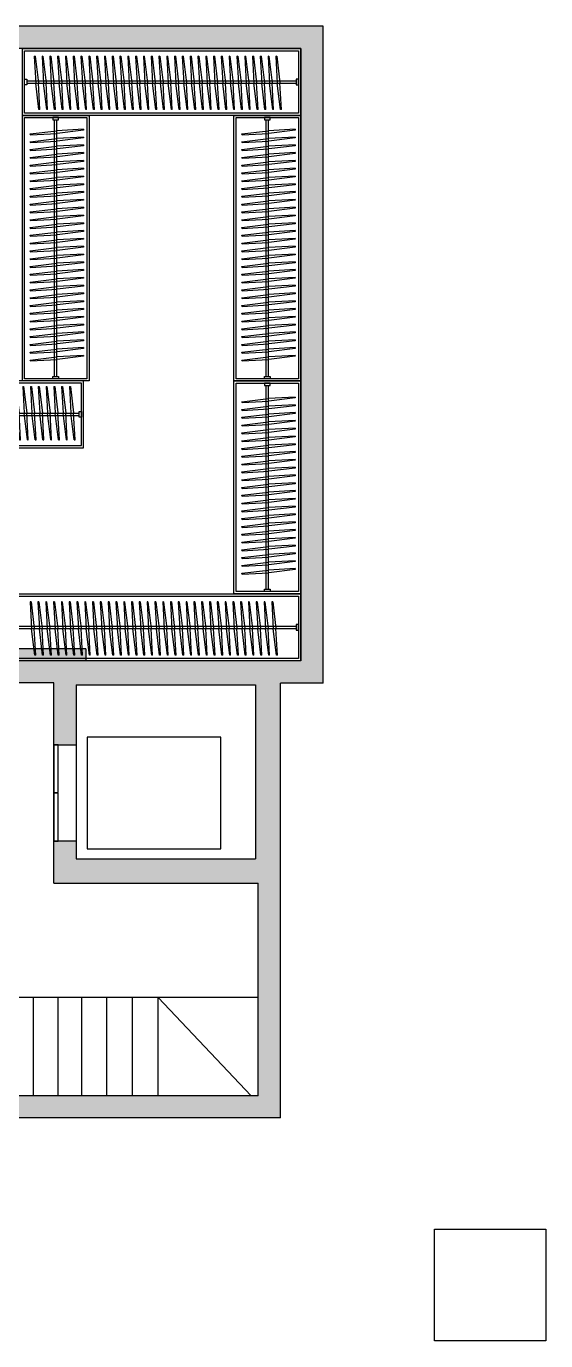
# Model space of a CAD drawing. Header units: millimetres. Extents: x -108767 to 78913, y -380878 to 1470.
# Drawn here: x 19974 to 24639, y -177817 to -166016 of the extents above; entities that cross this region are included whole.
import ezdxf

# ---------------------------------------------------------------- set-up
doc = ezdxf.new("R2010")
doc.units = ezdxf.units.MM
doc.header["$LTSCALE"] = 10
for name, color, linetype in [('012到顶家具', 55, 'Continuous'), ('2-Tank High', 70, 'Continuous'), ('3-New Window', 4, 'Continuous'), ('DOOR', 60, 'Continuous'), ('NW-01-wall(原有墙体)', 255, 'Continuous')]:
    doc.layers.add(name, color=color, linetype=linetype)

# ---------------------------------------------------------------- blocks, each defined once
blk = doc.blocks.new('*U227')
at = {"layer": '2-Tank High', "color": 250}
for p, q in [((-45, 0), (-47.9, 23.8)), ((-44.2, 0.1), (-45.5, 24)), ((-38, 0), (-40.9, 23.8)), ((-37.2, 0.1), (-38.5, 24)), ((-31, 0), (-33.9, 23.8)), ((-30.2, 0.1), (-31.5, 24)), ((-24, 0), (-26.9, 23.8)), ((-23.2, 0.1), (-24.5, 24)), ((-17, 0), (-19.9, 23.8)), ((-16.2, 0.1), (-17.5, 24)), ((-10, 0), (-12.9, 23.8)), ((-9.2, 0.1), (-10.5, 24)), ((-3, 0), (-5.9, 23.8)), ((-2.2, 0.1), (-3.5, 24)), ((4, 0), (1.1, 23.8)), ((4.8, 0.1), (3.5, 24)), ((11, 0), (8.1, 23.8)), ((11.8, 0.1), (10.5, 24)), ((18, 0), (15.1, 23.8)), ((18.8, 0.1), (17.5, 24)), ((25, 0), (22.1, 23.8)), ((25.8, 0.1), (24.5, 24)), ((32, 0), (29.1, 23.8)), ((32.8, 0.1), (31.5, 24)), ((39, 0), (36.1, 23.8)), ((39.8, 0.1), (38.5, 24)), ((46, 0), (43.1, 23.8)), ((46.8, 0.1), (45.5, 24)), ((53, 0), (50.1, 23.8)), ((53.8, 0.1), (52.5, 24)), ((60, 0), (57.1, 23.8)), ((60.8, 0.1), (59.5, 24)), ((67, 0), (64.1, 23.8)), ((67.8, 0.1), (66.5, 24)), ((74, 0), (71.1, 23.8)), ((74.8, 0.1), (73.5, 24)), ((81, 0), (78.1, 23.8)), ((81.8, 0.1), (80.5, 24)), ((88, 0), (85.1, 23.8)), ((88.8, 0.1), (87.5, 24)), ((95, 0), (92.1, 23.8)), ((95.8, 0.1), (94.5, 24)), ((102, 0), (99.1, 23.8)), ((102.8, 0.1), (101.5, 24)), ((109, 0), (106.1, 23.8)), ((109.8, 0.1), (108.5, 24)), ((116, 0), (113.1, 23.8)), ((116.8, 0.1), (115.5, 24)), ((123, 0), (120.1, 23.8)), ((123.8, 0.1), (122.5, 24)), ((130, 0), (127.1, 23.8)), ((130.8, 0.1), (129.5, 24)), ((137, 0), (134.1, 23.8)), ((137.8, 0.1), (136.5, 24)), ((144, 0), (141.1, 23.8)), ((144.8, 0.1), (143.5, 24)), ((151, 0), (148.1, 23.8)), ((151.8, 0.1), (150.5, 24)), ((158, 0), (155.1, 23.8)), ((158.8, 0.1), (157.5, 24)), ((165, 0), (162.1, 23.8)), ((165.8, 0.1), (164.5, 24)), ((172, 0), (169.1, 23.8)), ((172.8, 0.1), (171.5, 24)), ((179, 0), (176.1, 23.8)), ((179.8, 0.1), (178.5, 24)), ((186, 0), (183.1, 23.8)), ((186.8, 0.1), (185.5, 24)), ((193, 0), (190.1, 23.8)), ((193.8, 0.1), (192.5, 24)), ((200, 0), (197.1, 23.8)), ((200.8, 0.1), (199.5, 24)), ((207, 0), (204.1, 23.8)), ((207.8, 0.1), (206.5, 24)), ((214, 0), (211.1, 23.8)), ((214.8, 0.1), (213.5, 24)), ((221, 0), (218.1, 23.8)), ((221.8, 0.1), (220.5, 24)), ((228, 0), (225.1, 23.8)), ((228.8, 0.1), (227.5, 24)), ((235, 0), (232.1, 23.8)), ((235.8, 0.1), (234.5, 24)), ((242, 0), (239.1, 23.8)), ((242.8, 0.1), (241.5, 24)), ((249, 0), (246.1, 23.8)), ((249.8, 0.1), (248.5, 24)), ((256, 0), (253.1, 23.8)), ((256.8, 0.1), (255.5, 24)), ((263, 0), (260.1, 23.8)), ((263.8, 0.1), (262.5, 24)), ((270, 0), (267.1, 23.8)), ((270.8, 0.1), (269.5, 24)), ((277, 0), (274.1, 23.8)), ((277.8, 0.1), (276.5, 24)), ((284, 0), (281.1, 23.8)), ((284.8, 0.1), (283.5, 24)), ((291, 0), (288.1, 23.8)), ((291.8, 0.1), (290.5, 24)), ((298, 0), (295.1, 23.8)), ((298.8, 0.1), (297.5, 24)), ((305, 0), (302.1, 23.8)), ((305.8, 0.1), (304.5, 24)), ((312, 0), (309.1, 23.8)), ((312.8, 0.1), (311.5, 24)), ((319, 0), (316.1, 23.8)), ((319.8, 0.1), (318.5, 24)), ((326, 0), (323.1, 23.8)), ((326.8, 0.1), (325.5, 24)), ((333, 0), (330.1, 23.8)), ((333.8, 0.1), (332.5, 24)), ((340, 0), (337.1, 23.8)), ((340.8, 0.1), (339.5, 24)), ((347, 0), (344.1, 23.8)), ((347.8, 0.1), (346.5, 24)), ((354, 0), (351.1, 23.8)), ((354.8, 0.1), (353.5, 24)), ((361, 0), (358.1, 23.8)), ((361.8, 0.1), (360.5, 24)), ((368, 0), (365.1, 23.8)), ((368.8, 0.1), (367.5, 24)), ((375, 0), (372.1, 23.8)), ((375.8, 0.1), (374.5, 24)), ((382, 0), (379.1, 23.8)), ((382.8, 0.1), (381.5, 24)), ((389, 0), (386.1, 23.8)), ((389.8, 0.1), (388.5, 24)), ((396, 0), (393.1, 23.8)), ((396.8, 0.1), (395.5, 24)), ((-44.2, 0.1), (-45, 0)), ((-37.2, 0.1), (-38, 0)), ((-30.2, 0.1), (-31, 0)), ((-23.2, 0.1), (-24, 0)), ((-16.2, 0.1), (-17, 0)), ((-9.2, 0.1), (-10, 0)), ((-2.2, 0.1), (-3, 0)), ((4.8, 0.1), (4, 0)), ((11.8, 0.1), (11, 0)), ((18.8, 0.1), (18, 0)), ((25.8, 0.1), (25, 0)), ((32.8, 0.1), (32, 0)), ((39.8, 0.1), (39, 0)), ((46.8, 0.1), (46, 0)), ((53.8, 0.1), (53, 0)), ((60.8, 0.1), (60, 0)), ((67.8, 0.1), (67, 0)), ((74.8, 0.1), (74, 0)), ((81.8, 0.1), (81, 0)), ((88.8, 0.1), (88, 0)), ((95.8, 0.1), (95, 0)), ((102.8, 0.1), (102, 0)), ((109.8, 0.1), (109, 0)), ((116.8, 0.1), (116, 0)), ((123.8, 0.1), (123, 0)), ((130.8, 0.1), (130, 0)), ((137.8, 0.1), (137, 0)), ((144.8, 0.1), (144, 0)), ((151.8, 0.1), (151, 0)), ((158.8, 0.1), (158, 0)), ((165.8, 0.1), (165, 0)), ((172.8, 0.1), (172, 0)), ((179.8, 0.1), (179, 0)), ((186.8, 0.1), (186, 0)), ((193.8, 0.1), (193, 0)), ((200.8, 0.1), (200, 0)), ((207.8, 0.1), (207, 0)), ((214.8, 0.1), (214, 0)), ((221.8, 0.1), (221, 0)), ((228.8, 0.1), (228, 0)), ((235.8, 0.1), (235, 0)), ((242.8, 0.1), (242, 0)), ((249.8, 0.1), (249, 0)), ((256.8, 0.1), (256, 0)), ((263.8, 0.1), (263, 0)), ((270.8, 0.1), (270, 0)), ((277.8, 0.1), (277, 0)), ((284.8, 0.1), (284, 0)), ((291.8, 0.1), (291, 0)), ((298.8, 0.1), (298, 0)), ((305.8, 0.1), (305, 0)), ((312.8, 0.1), (312, 0)), ((319.8, 0.1), (319, 0)), ((326.8, 0.1), (326, 0)), ((333.8, 0.1), (333, 0)), ((340.8, 0.1), (340, 0)), ((347.8, 0.1), (347, 0)), ((354.8, 0.1), (354, 0)), ((361.8, 0.1), (361, 0)), ((368.8, 0.1), (368, 0)), ((375.8, 0.1), (375, 0)), ((382.8, 0.1), (382, 0)), ((389.8, 0.1), (389, 0)), ((396.8, 0.1), (396, 0))]:
    blk.add_line(p, q, dxfattribs=at)
for points in [[(-48.4, 47.9), (-49.2, 47.8), (-47.9, 23.8)], [(-49.2, 47.8), (-48.4, 47.9), (-45.5, 24)], [(-42.2, 47.8), (-41.4, 47.9), (-38.5, 24)], [(-41.4, 47.9), (-42.2, 47.8), (-40.9, 23.8)], [(-35.2, 47.8), (-34.4, 47.9), (-31.5, 24)], [(-34.4, 47.9), (-35.2, 47.8), (-33.9, 23.8)], [(-28.2, 47.8), (-27.4, 47.9), (-24.5, 24)], [(-27.4, 47.9), (-28.2, 47.8), (-26.9, 23.8)], [(-21.2, 47.8), (-20.4, 47.9), (-17.5, 24)], [(-20.4, 47.9), (-21.2, 47.8), (-19.9, 23.8)], [(-14.2, 47.8), (-13.4, 47.9), (-10.5, 24)], [(-13.4, 47.9), (-14.2, 47.8), (-12.9, 23.8)], [(-7.2, 47.8), (-6.4, 47.9), (-3.5, 24)], [(-6.4, 47.9), (-7.2, 47.8), (-5.9, 23.8)], [(-0.2, 47.8), (0.6, 47.9), (3.5, 24)], [(0.6, 47.9), (-0.2, 47.8), (1.1, 23.8)], [(6.8, 47.8), (7.6, 47.9), (10.5, 24)], [(7.6, 47.9), (6.8, 47.8), (8.1, 23.8)], [(13.8, 47.8), (14.6, 47.9), (17.5, 24)], [(14.6, 47.9), (13.8, 47.8), (15.1, 23.8)], [(20.8, 47.8), (21.6, 47.9), (24.5, 24)], [(21.6, 47.9), (20.8, 47.8), (22.1, 23.8)], [(27.8, 47.8), (28.6, 47.9), (31.5, 24)], [(28.6, 47.9), (27.8, 47.8), (29.1, 23.8)], [(34.8, 47.8), (35.6, 47.9), (38.5, 24)], [(35.6, 47.9), (34.8, 47.8), (36.1, 23.8)], [(41.8, 47.8), (42.6, 47.9), (45.5, 24)], [(42.6, 47.9), (41.8, 47.8), (43.1, 23.8)], [(48.8, 47.8), (49.6, 47.9), (52.5, 24)], [(49.6, 47.9), (48.8, 47.8), (50.1, 23.8)], [(55.8, 47.8), (56.6, 47.9), (59.5, 24)], [(56.6, 47.9), (55.8, 47.8), (57.1, 23.8)], [(62.8, 47.8), (63.6, 47.9), (66.5, 24)], [(63.6, 47.9), (62.8, 47.8), (64.1, 23.8)], [(69.8, 47.8), (70.6, 47.9), (73.5, 24)], [(70.6, 47.9), (69.8, 47.8), (71.1, 23.8)], [(76.8, 47.8), (77.6, 47.9), (80.5, 24)], [(77.6, 47.9), (76.8, 47.8), (78.1, 23.8)], [(83.8, 47.8), (84.6, 47.9), (87.5, 24)], [(84.6, 47.9), (83.8, 47.8), (85.1, 23.8)], [(90.8, 47.8), (91.6, 47.9), (94.5, 24)], [(91.6, 47.9), (90.8, 47.8), (92.1, 23.8)], [(97.8, 47.8), (98.6, 47.9), (101.5, 24)], [(98.6, 47.9), (97.8, 47.8), (99.1, 23.8)], [(104.8, 47.8), (105.6, 47.9), (108.5, 24)], [(105.6, 47.9), (104.8, 47.8), (106.1, 23.8)], [(111.8, 47.8), (112.6, 47.9), (115.5, 24)], [(112.6, 47.9), (111.8, 47.8), (113.1, 23.8)], [(118.8, 47.8), (119.6, 47.9), (122.5, 24)], [(119.6, 47.9), (118.8, 47.8), (120.1, 23.8)], [(125.8, 47.8), (126.6, 47.9), (129.5, 24)], [(126.6, 47.9), (125.8, 47.8), (127.1, 23.8)], [(132.8, 47.8), (133.6, 47.9), (136.5, 24)], [(133.6, 47.9), (132.8, 47.8), (134.1, 23.8)], [(139.8, 47.8), (140.6, 47.9), (143.5, 24)], [(140.6, 47.9), (139.8, 47.8), (141.1, 23.8)], [(146.8, 47.8), (147.6, 47.9), (150.5, 24)], [(147.6, 47.9), (146.8, 47.8), (148.1, 23.8)], [(153.8, 47.8), (154.6, 47.9), (157.5, 24)], [(154.6, 47.9), (153.8, 47.8), (155.1, 23.8)], [(160.8, 47.8), (161.6, 47.9), (164.5, 24)], [(161.6, 47.9), (160.8, 47.8), (162.1, 23.8)], [(167.8, 47.8), (168.6, 47.9), (171.5, 24)], [(168.6, 47.9), (167.8, 47.8), (169.1, 23.8)], [(174.8, 47.8), (175.6, 47.9), (178.5, 24)], [(175.6, 47.9), (174.8, 47.8), (176.1, 23.8)], [(181.8, 47.8), (182.6, 47.9), (185.5, 24)], [(182.6, 47.9), (181.8, 47.8), (183.1, 23.8)], [(188.8, 47.8), (189.6, 47.9), (192.5, 24)], [(189.6, 47.9), (188.8, 47.8), (190.1, 23.8)], [(195.8, 47.8), (196.6, 47.9), (199.5, 24)], [(196.6, 47.9), (195.8, 47.8), (197.1, 23.8)], [(202.8, 47.8), (203.6, 47.9), (206.5, 24)], [(203.6, 47.9), (202.8, 47.8), (204.1, 23.8)], [(209.8, 47.8), (210.6, 47.9), (213.5, 24)], [(210.6, 47.9), (209.8, 47.8), (211.1, 23.8)], [(216.8, 47.8), (217.6, 47.9), (220.5, 24)], [(217.6, 47.9), (216.8, 47.8), (218.1, 23.8)], [(223.8, 47.8), (224.6, 47.9), (227.5, 24)], [(224.6, 47.9), (223.8, 47.8), (225.1, 23.8)], [(230.8, 47.8), (231.6, 47.9), (234.5, 24)], [(231.6, 47.9), (230.8, 47.8), (232.1, 23.8)], [(237.8, 47.8), (238.6, 47.9), (241.5, 24)], [(238.6, 47.9), (237.8, 47.8), (239.1, 23.8)], [(244.8, 47.8), (245.6, 47.9), (248.5, 24)], [(245.6, 47.9), (244.8, 47.8), (246.1, 23.8)], [(251.8, 47.8), (252.6, 47.9), (255.5, 24)], [(252.6, 47.9), (251.8, 47.8), (253.1, 23.8)], [(258.8, 47.8), (259.6, 47.9), (262.5, 24)], [(259.6, 47.9), (258.8, 47.8), (260.1, 23.8)], [(265.8, 47.8), (266.6, 47.9), (269.5, 24)], [(266.6, 47.9), (265.8, 47.8), (267.1, 23.8)], [(272.8, 47.8), (273.6, 47.9), (276.5, 24)], [(273.6, 47.9), (272.8, 47.8), (274.1, 23.8)], [(279.8, 47.8), (280.6, 47.9), (283.5, 24)], [(280.6, 47.9), (279.8, 47.8), (281.1, 23.8)], [(286.8, 47.8), (287.6, 47.9), (290.5, 24)], [(287.6, 47.9), (286.8, 47.8), (288.1, 23.8)], [(293.8, 47.8), (294.6, 47.9), (297.5, 24)], [(294.6, 47.9), (293.8, 47.8), (295.1, 23.8)], [(300.8, 47.8), (301.6, 47.9), (304.5, 24)], [(301.6, 47.9), (300.8, 47.8), (302.1, 23.8)], [(307.8, 47.8), (308.6, 47.9), (311.5, 24)], [(308.6, 47.9), (307.8, 47.8), (309.1, 23.8)], [(314.8, 47.8), (315.6, 47.9), (318.5, 24)], [(315.6, 47.9), (314.8, 47.8), (316.1, 23.8)], [(321.8, 47.8), (322.6, 47.9), (325.5, 24)], [(322.6, 47.9), (321.8, 47.8), (323.1, 23.8)], [(328.8, 47.8), (329.6, 47.9), (332.5, 24)], [(329.6, 47.9), (328.8, 47.8), (330.1, 23.8)], [(335.8, 47.8), (336.6, 47.9), (339.5, 24)], [(336.6, 47.9), (335.8, 47.8), (337.1, 23.8)], [(342.8, 47.8), (343.6, 47.9), (346.5, 24)], [(343.6, 47.9), (342.8, 47.8), (344.1, 23.8)], [(349.8, 47.8), (350.6, 47.9), (353.5, 24)], [(350.6, 47.9), (349.8, 47.8), (351.1, 23.8)], [(356.8, 47.8), (357.6, 47.9), (360.5, 24)], [(357.6, 47.9), (356.8, 47.8), (358.1, 23.8)], [(363.8, 47.8), (364.6, 47.9), (367.5, 24)], [(364.6, 47.9), (363.8, 47.8), (365.1, 23.8)], [(370.8, 47.8), (371.6, 47.9), (374.5, 24)], [(371.6, 47.9), (370.8, 47.8), (372.1, 23.8)], [(377.8, 47.8), (378.6, 47.9), (381.5, 24)], [(378.6, 47.9), (377.8, 47.8), (379.1, 23.8)], [(384.8, 47.8), (385.6, 47.9), (388.5, 24)], [(385.6, 47.9), (384.8, 47.8), (386.1, 23.8)], [(391.8, 47.8), (392.6, 47.9), (395.5, 24)], [(392.6, 47.9), (391.8, 47.8), (393.1, 23.8)]]:
    blk.add_lwpolyline(points, dxfattribs=at)
blk = doc.blocks.new('*U182')
blk.add_lwpolyline([(0, -30), (0, 30), (471.3, 30), (471.3, -30)], close=True)
at = {"color": 6}
blk.add_lwpolyline([(2, -28), (2, 28), (469.3, 28), (469.3, -28)], close=True, dxfattribs=at)
at = {"color": 250}
for points in [[(2, 2.5), (4, 2.5), (4, -2.5), (2, -2.5), (2, 2.5)], [(4, 1), (467.3, 1)], [(469.3, 2.5), (467.3, 2.5), (467.3, -2.5), (469.3, -2.5), (469.3, 2.5)], [(4, -1), (467.3, -1)]]:
    blk.add_lwpolyline(points, dxfattribs=at)
blk = doc.blocks.new('*U226')
at = {"layer": '2-Tank High', "color": 250}
for p, q in [((-45, 0), (-47.9, 23.8)), ((-44.2, 0.1), (-45.5, 24)), ((-38, 0), (-40.9, 23.8)), ((-37.2, 0.1), (-38.5, 24)), ((-31, 0), (-33.9, 23.8)), ((-30.2, 0.1), (-31.5, 24)), ((-24, 0), (-26.9, 23.8)), ((-23.2, 0.1), (-24.5, 24)), ((-17, 0), (-19.9, 23.8)), ((-16.2, 0.1), (-17.5, 24)), ((-10, 0), (-12.9, 23.8)), ((-9.2, 0.1), (-10.5, 24)), ((-3, 0), (-5.9, 23.8)), ((-2.2, 0.1), (-3.5, 24)), ((4, 0), (1.1, 23.8)), ((4.8, 0.1), (3.5, 24)), ((11, 0), (8.1, 23.8)), ((11.8, 0.1), (10.5, 24)), ((18, 0), (15.1, 23.8)), ((18.8, 0.1), (17.5, 24)), ((25, 0), (22.1, 23.8)), ((25.8, 0.1), (24.5, 24)), ((32, 0), (29.1, 23.8)), ((32.8, 0.1), (31.5, 24)), ((39, 0), (36.1, 23.8)), ((39.8, 0.1), (38.5, 24)), ((46, 0), (43.1, 23.8)), ((46.8, 0.1), (45.5, 24)), ((53, 0), (50.1, 23.8)), ((53.8, 0.1), (52.5, 24)), ((60, 0), (57.1, 23.8)), ((60.8, 0.1), (59.5, 24)), ((67, 0), (64.1, 23.8)), ((67.8, 0.1), (66.5, 24)), ((74, 0), (71.1, 23.8)), ((74.8, 0.1), (73.5, 24)), ((81, 0), (78.1, 23.8)), ((81.8, 0.1), (80.5, 24)), ((88, 0), (85.1, 23.8)), ((88.8, 0.1), (87.5, 24)), ((95, 0), (92.1, 23.8)), ((95.8, 0.1), (94.5, 24)), ((102, 0), (99.1, 23.8)), ((102.8, 0.1), (101.5, 24)), ((109, 0), (106.1, 23.8)), ((109.8, 0.1), (108.5, 24)), ((-44.2, 0.1), (-45, 0)), ((-37.2, 0.1), (-38, 0)), ((-30.2, 0.1), (-31, 0)), ((-23.2, 0.1), (-24, 0)), ((-16.2, 0.1), (-17, 0)), ((-9.2, 0.1), (-10, 0)), ((-2.2, 0.1), (-3, 0)), ((4.8, 0.1), (4, 0)), ((11.8, 0.1), (11, 0)), ((18.8, 0.1), (18, 0)), ((25.8, 0.1), (25, 0)), ((32.8, 0.1), (32, 0)), ((39.8, 0.1), (39, 0)), ((46.8, 0.1), (46, 0)), ((53.8, 0.1), (53, 0)), ((60.8, 0.1), (60, 0)), ((67.8, 0.1), (67, 0)), ((74.8, 0.1), (74, 0)), ((81.8, 0.1), (81, 0)), ((88.8, 0.1), (88, 0)), ((95.8, 0.1), (95, 0)), ((102.8, 0.1), (102, 0)), ((109.8, 0.1), (109, 0))]:
    blk.add_line(p, q, dxfattribs=at)
for points in [[(-48.4, 47.9), (-49.2, 47.8), (-47.9, 23.8)], [(-49.2, 47.8), (-48.4, 47.9), (-45.5, 24)], [(-42.2, 47.8), (-41.4, 47.9), (-38.5, 24)], [(-41.4, 47.9), (-42.2, 47.8), (-40.9, 23.8)], [(-35.2, 47.8), (-34.4, 47.9), (-31.5, 24)], [(-34.4, 47.9), (-35.2, 47.8), (-33.9, 23.8)], [(-28.2, 47.8), (-27.4, 47.9), (-24.5, 24)], [(-27.4, 47.9), (-28.2, 47.8), (-26.9, 23.8)], [(-21.2, 47.8), (-20.4, 47.9), (-17.5, 24)], [(-20.4, 47.9), (-21.2, 47.8), (-19.9, 23.8)], [(-14.2, 47.8), (-13.4, 47.9), (-10.5, 24)], [(-13.4, 47.9), (-14.2, 47.8), (-12.9, 23.8)], [(-7.2, 47.8), (-6.4, 47.9), (-3.5, 24)], [(-6.4, 47.9), (-7.2, 47.8), (-5.9, 23.8)], [(-0.2, 47.8), (0.6, 47.9), (3.5, 24)], [(0.6, 47.9), (-0.2, 47.8), (1.1, 23.8)], [(6.8, 47.8), (7.6, 47.9), (10.5, 24)], [(7.6, 47.9), (6.8, 47.8), (8.1, 23.8)], [(13.8, 47.8), (14.6, 47.9), (17.5, 24)], [(14.6, 47.9), (13.8, 47.8), (15.1, 23.8)], [(20.8, 47.8), (21.6, 47.9), (24.5, 24)], [(21.6, 47.9), (20.8, 47.8), (22.1, 23.8)], [(27.8, 47.8), (28.6, 47.9), (31.5, 24)], [(28.6, 47.9), (27.8, 47.8), (29.1, 23.8)], [(34.8, 47.8), (35.6, 47.9), (38.5, 24)], [(35.6, 47.9), (34.8, 47.8), (36.1, 23.8)], [(41.8, 47.8), (42.6, 47.9), (45.5, 24)], [(42.6, 47.9), (41.8, 47.8), (43.1, 23.8)], [(48.8, 47.8), (49.6, 47.9), (52.5, 24)], [(49.6, 47.9), (48.8, 47.8), (50.1, 23.8)], [(55.8, 47.8), (56.6, 47.9), (59.5, 24)], [(56.6, 47.9), (55.8, 47.8), (57.1, 23.8)], [(62.8, 47.8), (63.6, 47.9), (66.5, 24)], [(63.6, 47.9), (62.8, 47.8), (64.1, 23.8)], [(69.8, 47.8), (70.6, 47.9), (73.5, 24)], [(70.6, 47.9), (69.8, 47.8), (71.1, 23.8)], [(76.8, 47.8), (77.6, 47.9), (80.5, 24)], [(77.6, 47.9), (76.8, 47.8), (78.1, 23.8)], [(83.8, 47.8), (84.6, 47.9), (87.5, 24)], [(84.6, 47.9), (83.8, 47.8), (85.1, 23.8)], [(90.8, 47.8), (91.6, 47.9), (94.5, 24)], [(91.6, 47.9), (90.8, 47.8), (92.1, 23.8)], [(97.8, 47.8), (98.6, 47.9), (101.5, 24)], [(98.6, 47.9), (97.8, 47.8), (99.1, 23.8)], [(104.8, 47.8), (105.6, 47.9), (108.5, 24)], [(105.6, 47.9), (104.8, 47.8), (106.1, 23.8)]]:
    blk.add_lwpolyline(points, dxfattribs=at)
blk = doc.blocks.new('*U183')
blk.add_lwpolyline([(0, -30), (0, 30), (191, 30), (191, -30)], close=True)
at = {"color": 6}
blk.add_lwpolyline([(2, -28), (2, 28), (189, 28), (189, -28)], close=True, dxfattribs=at)
at = {"color": 250}
for points in [[(2, 2.5), (4, 2.5), (4, -2.5), (2, -2.5), (2, 2.5)], [(4, 1), (187, 1)], [(189, 2.5), (187, 2.5), (187, -2.5), (189, -2.5), (189, 2.5)], [(4, -1), (187, -1)]]:
    blk.add_lwpolyline(points, dxfattribs=at)
blk = doc.blocks.new('*U225')
at = {"layer": '2-Tank High', "color": 250}
for p, q in [((-45, 0), (-47.9, 23.8)), ((-44.2, 0.1), (-45.5, 24)), ((-38, 0), (-40.9, 23.8)), ((-37.2, 0.1), (-38.5, 24)), ((-31, 0), (-33.9, 23.8)), ((-30.2, 0.1), (-31.5, 24)), ((-24, 0), (-26.9, 23.8)), ((-23.2, 0.1), (-24.5, 24)), ((-17, 0), (-19.9, 23.8)), ((-16.2, 0.1), (-17.5, 24)), ((-10, 0), (-12.9, 23.8)), ((-9.2, 0.1), (-10.5, 24)), ((-3, 0), (-5.9, 23.8)), ((-2.2, 0.1), (-3.5, 24)), ((4, 0), (1.1, 23.8)), ((4.8, 0.1), (3.5, 24)), ((11, 0), (8.1, 23.8)), ((11.8, 0.1), (10.5, 24)), ((18, 0), (15.1, 23.8)), ((18.8, 0.1), (17.5, 24)), ((25, 0), (22.1, 23.8)), ((25.8, 0.1), (24.5, 24)), ((32, 0), (29.1, 23.8)), ((32.8, 0.1), (31.5, 24)), ((39, 0), (36.1, 23.8)), ((39.8, 0.1), (38.5, 24)), ((46, 0), (43.1, 23.8)), ((46.8, 0.1), (45.5, 24)), ((53, 0), (50.1, 23.8)), ((53.8, 0.1), (52.5, 24)), ((60, 0), (57.1, 23.8)), ((60.8, 0.1), (59.5, 24)), ((67, 0), (64.1, 23.8)), ((67.8, 0.1), (66.5, 24)), ((74, 0), (71.1, 23.8)), ((74.8, 0.1), (73.5, 24)), ((81, 0), (78.1, 23.8)), ((81.8, 0.1), (80.5, 24)), ((88, 0), (85.1, 23.8)), ((88.8, 0.1), (87.5, 24)), ((95, 0), (92.1, 23.8)), ((95.8, 0.1), (94.5, 24)), ((102, 0), (99.1, 23.8)), ((102.8, 0.1), (101.5, 24)), ((109, 0), (106.1, 23.8)), ((109.8, 0.1), (108.5, 24)), ((116, 0), (113.1, 23.8)), ((116.8, 0.1), (115.5, 24)), ((123, 0), (120.1, 23.8)), ((123.8, 0.1), (122.5, 24)), ((130, 0), (127.1, 23.8)), ((130.8, 0.1), (129.5, 24)), ((137, 0), (134.1, 23.8)), ((137.8, 0.1), (136.5, 24)), ((144, 0), (141.1, 23.8)), ((144.8, 0.1), (143.5, 24)), ((151, 0), (148.1, 23.8)), ((151.8, 0.1), (150.5, 24)), ((158, 0), (155.1, 23.8)), ((158.8, 0.1), (157.5, 24)), ((165, 0), (162.1, 23.8)), ((165.8, 0.1), (164.5, 24)), ((172, 0), (169.1, 23.8)), ((172.8, 0.1), (171.5, 24)), ((-44.2, 0.1), (-45, 0)), ((-37.2, 0.1), (-38, 0)), ((-30.2, 0.1), (-31, 0)), ((-23.2, 0.1), (-24, 0)), ((-16.2, 0.1), (-17, 0)), ((-9.2, 0.1), (-10, 0)), ((-2.2, 0.1), (-3, 0)), ((4.8, 0.1), (4, 0)), ((11.8, 0.1), (11, 0)), ((18.8, 0.1), (18, 0)), ((25.8, 0.1), (25, 0)), ((32.8, 0.1), (32, 0)), ((39.8, 0.1), (39, 0)), ((46.8, 0.1), (46, 0)), ((53.8, 0.1), (53, 0)), ((60.8, 0.1), (60, 0)), ((67.8, 0.1), (67, 0)), ((74.8, 0.1), (74, 0)), ((81.8, 0.1), (81, 0)), ((88.8, 0.1), (88, 0)), ((95.8, 0.1), (95, 0)), ((102.8, 0.1), (102, 0)), ((109.8, 0.1), (109, 0)), ((116.8, 0.1), (116, 0)), ((123.8, 0.1), (123, 0)), ((130.8, 0.1), (130, 0)), ((137.8, 0.1), (137, 0)), ((144.8, 0.1), (144, 0)), ((151.8, 0.1), (151, 0)), ((158.8, 0.1), (158, 0)), ((165.8, 0.1), (165, 0)), ((172.8, 0.1), (172, 0))]:
    blk.add_line(p, q, dxfattribs=at)
for points in [[(-48.4, 47.9), (-49.2, 47.8), (-47.9, 23.8)], [(-49.2, 47.8), (-48.4, 47.9), (-45.5, 24)], [(-42.2, 47.8), (-41.4, 47.9), (-38.5, 24)], [(-41.4, 47.9), (-42.2, 47.8), (-40.9, 23.8)], [(-35.2, 47.8), (-34.4, 47.9), (-31.5, 24)], [(-34.4, 47.9), (-35.2, 47.8), (-33.9, 23.8)], [(-28.2, 47.8), (-27.4, 47.9), (-24.5, 24)], [(-27.4, 47.9), (-28.2, 47.8), (-26.9, 23.8)], [(-21.2, 47.8), (-20.4, 47.9), (-17.5, 24)], [(-20.4, 47.9), (-21.2, 47.8), (-19.9, 23.8)], [(-14.2, 47.8), (-13.4, 47.9), (-10.5, 24)], [(-13.4, 47.9), (-14.2, 47.8), (-12.9, 23.8)], [(-7.2, 47.8), (-6.4, 47.9), (-3.5, 24)], [(-6.4, 47.9), (-7.2, 47.8), (-5.9, 23.8)], [(-0.2, 47.8), (0.6, 47.9), (3.5, 24)], [(0.6, 47.9), (-0.2, 47.8), (1.1, 23.8)], [(6.8, 47.8), (7.6, 47.9), (10.5, 24)], [(7.6, 47.9), (6.8, 47.8), (8.1, 23.8)], [(13.8, 47.8), (14.6, 47.9), (17.5, 24)], [(14.6, 47.9), (13.8, 47.8), (15.1, 23.8)], [(20.8, 47.8), (21.6, 47.9), (24.5, 24)], [(21.6, 47.9), (20.8, 47.8), (22.1, 23.8)], [(27.8, 47.8), (28.6, 47.9), (31.5, 24)], [(28.6, 47.9), (27.8, 47.8), (29.1, 23.8)], [(34.8, 47.8), (35.6, 47.9), (38.5, 24)], [(35.6, 47.9), (34.8, 47.8), (36.1, 23.8)], [(41.8, 47.8), (42.6, 47.9), (45.5, 24)], [(42.6, 47.9), (41.8, 47.8), (43.1, 23.8)], [(48.8, 47.8), (49.6, 47.9), (52.5, 24)], [(49.6, 47.9), (48.8, 47.8), (50.1, 23.8)], [(55.8, 47.8), (56.6, 47.9), (59.5, 24)], [(56.6, 47.9), (55.8, 47.8), (57.1, 23.8)], [(62.8, 47.8), (63.6, 47.9), (66.5, 24)], [(63.6, 47.9), (62.8, 47.8), (64.1, 23.8)], [(69.8, 47.8), (70.6, 47.9), (73.5, 24)], [(70.6, 47.9), (69.8, 47.8), (71.1, 23.8)], [(76.8, 47.8), (77.6, 47.9), (80.5, 24)], [(77.6, 47.9), (76.8, 47.8), (78.1, 23.8)], [(83.8, 47.8), (84.6, 47.9), (87.5, 24)], [(84.6, 47.9), (83.8, 47.8), (85.1, 23.8)], [(90.8, 47.8), (91.6, 47.9), (94.5, 24)], [(91.6, 47.9), (90.8, 47.8), (92.1, 23.8)], [(97.8, 47.8), (98.6, 47.9), (101.5, 24)], [(98.6, 47.9), (97.8, 47.8), (99.1, 23.8)], [(104.8, 47.8), (105.6, 47.9), (108.5, 24)], [(105.6, 47.9), (104.8, 47.8), (106.1, 23.8)], [(111.8, 47.8), (112.6, 47.9), (115.5, 24)], [(112.6, 47.9), (111.8, 47.8), (113.1, 23.8)], [(118.8, 47.8), (119.6, 47.9), (122.5, 24)], [(119.6, 47.9), (118.8, 47.8), (120.1, 23.8)], [(125.8, 47.8), (126.6, 47.9), (129.5, 24)], [(126.6, 47.9), (125.8, 47.8), (127.1, 23.8)], [(132.8, 47.8), (133.6, 47.9), (136.5, 24)], [(133.6, 47.9), (132.8, 47.8), (134.1, 23.8)], [(139.8, 47.8), (140.6, 47.9), (143.5, 24)], [(140.6, 47.9), (139.8, 47.8), (141.1, 23.8)], [(146.8, 47.8), (147.6, 47.9), (150.5, 24)], [(147.6, 47.9), (146.8, 47.8), (148.1, 23.8)], [(153.8, 47.8), (154.6, 47.9), (157.5, 24)], [(154.6, 47.9), (153.8, 47.8), (155.1, 23.8)], [(160.8, 47.8), (161.6, 47.9), (164.5, 24)], [(161.6, 47.9), (160.8, 47.8), (162.1, 23.8)], [(167.8, 47.8), (168.6, 47.9), (171.5, 24)], [(168.6, 47.9), (167.8, 47.8), (169.1, 23.8)]]:
    blk.add_lwpolyline(points, dxfattribs=at)
blk = doc.blocks.new('*U169')
blk.add_lwpolyline([(0, -30), (0, 30), (264.3, 30), (264.3, -30)], close=True)
at = {"color": 6}
blk.add_lwpolyline([(2, -28), (2, 28), (262.3, 28), (262.3, -28)], close=True, dxfattribs=at)
at = {"color": 250}
for points in [[(2, 2.5), (4, 2.5), (4, -2.5), (2, -2.5), (2, 2.5)], [(4, 1), (260.3, 1)], [(262.3, 2.5), (260.3, 2.5), (260.3, -2.5), (262.3, -2.5), (262.3, 2.5)], [(4, -1), (260.3, -1)]]:
    blk.add_lwpolyline(points, dxfattribs=at)
blk = doc.blocks.new('*U185')
blk.add_lwpolyline([(0, -30), (0, 30), (238.4, 30), (238.4, -30)], close=True)
at = {"color": 6}
blk.add_lwpolyline([(2, -28), (2, 28), (236.4, 28), (236.4, -28)], close=True, dxfattribs=at)
at = {"color": 250}
for points in [[(2, 2.5), (4, 2.5), (4, -2.5), (2, -2.5), (2, 2.5)], [(4, 1), (234.4, 1)], [(236.4, 2.5), (234.4, 2.5), (234.4, -2.5), (236.4, -2.5), (236.4, 2.5)], [(4, -1), (234.4, -1)]]:
    blk.add_lwpolyline(points, dxfattribs=at)
blk = doc.blocks.new('*U184')
blk.add_lwpolyline([(0, -30), (0, 30), (250, 30), (250, -30)], close=True)
at = {"color": 6}
blk.add_lwpolyline([(2, -28), (2, 28), (248, 28), (248, -28)], close=True, dxfattribs=at)
at = {"color": 250}
for points in [[(2, 2.5), (4, 2.5), (4, -2.5), (2, -2.5), (2, 2.5)], [(4, 1), (246, 1)], [(248, 2.5), (246, 2.5), (246, -2.5), (248, -2.5), (248, 2.5)], [(4, -1), (246, -1)]]:
    blk.add_lwpolyline(points, dxfattribs=at)
blk = doc.blocks.new('*U228')
at = {"layer": '2-Tank High', "color": 250}
for p, q in [((-90, 0), (-92.9, 23.8)), ((-89.2, 0.1), (-90.5, 24)), ((-83, 0), (-85.9, 23.8)), ((-82.2, 0.1), (-83.5, 24)), ((-76, 0), (-78.9, 23.8)), ((-75.2, 0.1), (-76.5, 24)), ((-69, 0), (-71.9, 23.8)), ((-68.2, 0.1), (-69.5, 24)), ((-62, 0), (-64.9, 23.8)), ((-61.2, 0.1), (-62.5, 24)), ((-55, 0), (-57.9, 23.8)), ((-54.2, 0.1), (-55.5, 24)), ((-48, 0), (-50.9, 23.8)), ((-47.2, 0.1), (-48.5, 24)), ((-41, 0), (-43.9, 23.8)), ((-40.2, 0.1), (-41.5, 24)), ((-34, 0), (-36.9, 23.8)), ((-33.2, 0.1), (-34.5, 24)), ((-27, 0), (-29.9, 23.8)), ((-26.2, 0.1), (-27.5, 24)), ((-20, 0), (-22.9, 23.8)), ((-19.2, 0.1), (-20.5, 24)), ((-13, 0), (-15.9, 23.8)), ((-12.2, 0.1), (-13.5, 24)), ((-6, 0), (-8.9, 23.8)), ((-5.2, 0.1), (-6.5, 24)), ((1, 0), (-1.9, 23.8)), ((1.8, 0.1), (0.5, 24)), ((8, 0), (5.1, 23.8)), ((8.8, 0.1), (7.5, 24)), ((15, 0), (12.1, 23.8)), ((15.8, 0.1), (14.5, 24)), ((22, 0), (19.1, 23.8)), ((22.8, 0.1), (21.5, 24)), ((29, 0), (26.1, 23.8)), ((29.8, 0.1), (28.5, 24)), ((36, 0), (33.1, 23.8)), ((36.8, 0.1), (35.5, 24)), ((43, 0), (40.1, 23.8)), ((43.8, 0.1), (42.5, 24)), ((50, 0), (47.1, 23.8)), ((50.8, 0.1), (49.5, 24)), ((57, 0), (54.1, 23.8)), ((57.8, 0.1), (56.5, 24)), ((64, 0), (61.1, 23.8)), ((64.8, 0.1), (63.5, 24)), ((71, 0), (68.1, 23.8)), ((71.8, 0.1), (70.5, 24)), ((78, 0), (75.1, 23.8)), ((78.8, 0.1), (77.5, 24)), ((85, 0), (82.1, 23.8)), ((85.8, 0.1), (84.5, 24)), ((92, 0), (89.1, 23.8)), ((92.8, 0.1), (91.5, 24)), ((99, 0), (96.1, 23.8)), ((99.8, 0.1), (98.5, 24)), ((106, 0), (103.1, 23.8)), ((106.8, 0.1), (105.5, 24)), ((113, 0), (110.1, 23.8)), ((113.8, 0.1), (112.5, 24)), ((-89.2, 0.1), (-90, 0)), ((-82.2, 0.1), (-83, 0)), ((-75.2, 0.1), (-76, 0)), ((-68.2, 0.1), (-69, 0)), ((-61.2, 0.1), (-62, 0)), ((-54.2, 0.1), (-55, 0)), ((-47.2, 0.1), (-48, 0)), ((-40.2, 0.1), (-41, 0)), ((-33.2, 0.1), (-34, 0)), ((-26.2, 0.1), (-27, 0)), ((-19.2, 0.1), (-20, 0)), ((-12.2, 0.1), (-13, 0)), ((-5.2, 0.1), (-6, 0)), ((1.8, 0.1), (1, 0)), ((8.8, 0.1), (8, 0)), ((15.8, 0.1), (15, 0)), ((22.8, 0.1), (22, 0)), ((29.8, 0.1), (29, 0)), ((36.8, 0.1), (36, 0)), ((43.8, 0.1), (43, 0)), ((50.8, 0.1), (50, 0)), ((57.8, 0.1), (57, 0)), ((64.8, 0.1), (64, 0)), ((71.8, 0.1), (71, 0)), ((78.8, 0.1), (78, 0)), ((85.8, 0.1), (85, 0)), ((92.8, 0.1), (92, 0)), ((99.8, 0.1), (99, 0)), ((106.8, 0.1), (106, 0)), ((113.8, 0.1), (113, 0))]:
    blk.add_line(p, q, dxfattribs=at)
for points in [[(-93.4, 47.9), (-94.2, 47.8), (-92.9, 23.8)], [(-94.2, 47.8), (-93.4, 47.9), (-90.5, 24)], [(-87.2, 47.8), (-86.4, 47.9), (-83.5, 24)], [(-86.4, 47.9), (-87.2, 47.8), (-85.9, 23.8)], [(-80.2, 47.8), (-79.4, 47.9), (-76.5, 24)], [(-79.4, 47.9), (-80.2, 47.8), (-78.9, 23.8)], [(-73.2, 47.8), (-72.4, 47.9), (-69.5, 24)], [(-72.4, 47.9), (-73.2, 47.8), (-71.9, 23.8)], [(-66.2, 47.8), (-65.4, 47.9), (-62.5, 24)], [(-65.4, 47.9), (-66.2, 47.8), (-64.9, 23.8)], [(-59.2, 47.8), (-58.4, 47.9), (-55.5, 24)], [(-58.4, 47.9), (-59.2, 47.8), (-57.9, 23.8)], [(-52.2, 47.8), (-51.4, 47.9), (-48.5, 24)], [(-51.4, 47.9), (-52.2, 47.8), (-50.9, 23.8)], [(-45.2, 47.8), (-44.4, 47.9), (-41.5, 24)], [(-44.4, 47.9), (-45.2, 47.8), (-43.9, 23.8)], [(-38.2, 47.8), (-37.4, 47.9), (-34.5, 24)], [(-37.4, 47.9), (-38.2, 47.8), (-36.9, 23.8)], [(-31.2, 47.8), (-30.4, 47.9), (-27.5, 24)], [(-30.4, 47.9), (-31.2, 47.8), (-29.9, 23.8)], [(-24.2, 47.8), (-23.4, 47.9), (-20.5, 24)], [(-23.4, 47.9), (-24.2, 47.8), (-22.9, 23.8)], [(-17.2, 47.8), (-16.4, 47.9), (-13.5, 24)], [(-16.4, 47.9), (-17.2, 47.8), (-15.9, 23.8)], [(-10.2, 47.8), (-9.4, 47.9), (-6.5, 24)], [(-9.4, 47.9), (-10.2, 47.8), (-8.9, 23.8)], [(-3.2, 47.8), (-2.4, 47.9), (0.5, 24)], [(-2.4, 47.9), (-3.2, 47.8), (-1.9, 23.8)], [(3.8, 47.8), (4.6, 47.9), (7.5, 24)], [(4.6, 47.9), (3.8, 47.8), (5.1, 23.8)], [(10.8, 47.8), (11.6, 47.9), (14.5, 24)], [(11.6, 47.9), (10.8, 47.8), (12.1, 23.8)], [(17.8, 47.8), (18.6, 47.9), (21.5, 24)], [(18.6, 47.9), (17.8, 47.8), (19.1, 23.8)], [(24.8, 47.8), (25.6, 47.9), (28.5, 24)], [(25.6, 47.9), (24.8, 47.8), (26.1, 23.8)], [(31.8, 47.8), (32.6, 47.9), (35.5, 24)], [(32.6, 47.9), (31.8, 47.8), (33.1, 23.8)], [(38.8, 47.8), (39.6, 47.9), (42.5, 24)], [(39.6, 47.9), (38.8, 47.8), (40.1, 23.8)], [(45.8, 47.8), (46.6, 47.9), (49.5, 24)], [(46.6, 47.9), (45.8, 47.8), (47.1, 23.8)], [(52.8, 47.8), (53.6, 47.9), (56.5, 24)], [(53.6, 47.9), (52.8, 47.8), (54.1, 23.8)], [(59.8, 47.8), (60.6, 47.9), (63.5, 24)], [(60.6, 47.9), (59.8, 47.8), (61.1, 23.8)], [(66.8, 47.8), (67.6, 47.9), (70.5, 24)], [(67.6, 47.9), (66.8, 47.8), (68.1, 23.8)], [(73.8, 47.8), (74.6, 47.9), (77.5, 24)], [(74.6, 47.9), (73.8, 47.8), (75.1, 23.8)], [(80.8, 47.8), (81.6, 47.9), (84.5, 24)], [(81.6, 47.9), (80.8, 47.8), (82.1, 23.8)], [(87.8, 47.8), (88.6, 47.9), (91.5, 24)], [(88.6, 47.9), (87.8, 47.8), (89.1, 23.8)], [(94.8, 47.8), (95.6, 47.9), (98.5, 24)], [(95.6, 47.9), (94.8, 47.8), (96.1, 23.8)], [(101.8, 47.8), (102.6, 47.9), (105.5, 24)], [(102.6, 47.9), (101.8, 47.8), (103.1, 23.8)], [(108.8, 47.8), (109.6, 47.9), (112.5, 24)], [(109.6, 47.9), (108.8, 47.8), (110.1, 23.8)]]:
    blk.add_lwpolyline(points, dxfattribs=at)

msp = doc.modelspace()

# ---------------------------------------------------------------- hatches: boundary and pattern name
at = {"layer": 'NW-01-wall(原有墙体)'}
h = msp.add_hatch(color=250, dxfattribs=at)
h.dxf.hatch_style = 1
h.paths.add_polyline_path([(22257.6, -171912.3), (22638.6, -171912.3), (22638.6, -166016.3), (6612.6, -166016.3), (6612.6, -166366.3), (7126.6, -166366.3), (7126.6, -166216.3), (7304.3, -166216.3), (7304.3, -166154.7), (7934.3, -166154.7), (7934.3, -166216.3), (22438.6, -166216.3), (22438.6, -171712.3), (20509.6, -171712.3), (20509.6, -171604.3), (19795.6, -171604.3), (19795.6, -171910.3), (20220.6, -171910.3), (20220.6, -172467.3), (20420.6, -172467.3), (20420.6, -171927.3), (22033.6, -171927.3), (22033.6, -173490.3), (20420.6, -173490.3), (20420.6, -173333.3), (20220.6, -173333.3), (20220.6, -173710.3), (22057.6, -173710.3), (22057.6, -175617.3), (7123.6, -175617.3), (7123.6, -175817.3), (22257.6, -175817.3)])
h.paths.add_polyline_path([(7123.6, -175498.9), (6849.6, -175597.3), (7123.6, -175597.3)], flags=17)
h.paths.add_polyline_path([(7123.6, -175498.9), (7123.6, -175470.3), (6849.6, -175470.3), (6849.6, -175597.3)], flags=17)

# ---------------------------------------------------------------- linework, layer by layer
at = {"layer": '3-New Window', "color": 30}
for points in [[(19795.6, -171112.3), (22438.6, -171112.3), (22438.6, -171712.3), (19795.6, -171712.3)], [(24638.6, -177817.3), (23638.6, -177817.3), (23638.6, -176817.3), (24638.6, -176817.3)]]:
    msp.add_lwpolyline(points, close=True, dxfattribs=at)
at = {"layer": 'DOOR'}
for points in [[(21720.6, -173401.8), (21720.6, -172398.8), (20520.6, -172398.8), (20520.6, -173401.8)], [(20220.6, -172895.3), (20260.6, -172895.3), (20260.6, -172467.3), (20220.6, -172467.3)], [(20220.6, -173333.3), (20260.6, -173333.3), (20260.6, -172900.3), (20220.6, -172900.3)]]:
    msp.add_lwpolyline(points, close=True, dxfattribs=at)
at = {"layer": 'NW-01-wall(原有墙体)'}
for p, q in [((22638.6, -166016.3), (6612.6, -166016.3)), ((22638.6, -171912.3), (22638.6, -166016.3)), ((22438.6, -166216.3), (7126.6, -166216.3)), ((22438.6, -171712.3), (22438.6, -166216.3)), ((20509.6, -171604.3), (19795.6, -171604.3)), ((20509.6, -171604.3), (20509.6, -171712.3)), ((22438.6, -171712.3), (20509.6, -171712.3)), ((20220.6, -171910.3), (19795.6, -171910.3)), ((20220.6, -173710.3), (20220.6, -171910.3)), ((20420.6, -171927.3), (22033.6, -171927.3)), ((20420.6, -171927.3), (20420.6, -173333.3)), ((22033.6, -171927.3), (22033.6, -173490.3)), ((22638.6, -171912.3), (22257.6, -171912.3)), ((22257.6, -175817.3), (22257.6, -171912.3)), ((20220.6, -172467.3), (20420.6, -172467.3)), ((20420.6, -172467.3), (20420.6, -173333.3)), ((20420.6, -173333.3), (20220.6, -173333.3)), ((20420.6, -173333.3), (20420.6, -173490.3)), ((20420.6, -173490.3), (22033.6, -173490.3)), ((20220.6, -173710.3), (22057.6, -173710.3)), ((22057.6, -175617.3), (22057.6, -173710.3)), ((22057.6, -174737.3), (19823.6, -174737.3)), ((20038.6, -175617.3), (20038.6, -174737.3)), ((20258.6, -175617.3), (20258.6, -174737.3)), ((20473.6, -175617.3), (20473.6, -174737.3)), ((20698.6, -175617.3), (20698.6, -174737.3)), ((20928.6, -175617.3), (20928.6, -174737.3)), ((21158.6, -175617.3), (21158.6, -174737.3)), ((21158.6, -174737.3), (21993.6, -175617.3)), ((22057.6, -175617.3), (7123.6, -175617.3)), ((22257.6, -175817.3), (6629.6, -175817.3))]:
    msp.add_line(p, q, dxfattribs=at)

# ---------------------------------------------------------------- block references
at = {"layer": '012到顶家具', "ltscale": 10, "xscale": 10, "yscale": 10, "zscale": 10}
for name, p in [('*U184', (19938.6, -166516.3)), ('*U225', (20537.1, -166764.7)), ('*U169', (19795.6, -171412.3)), ('*U225', (20500.7, -171662.7))]:
    msp.add_blockref(name, p, dxfattribs=at)
at = {"layer": '012到顶家具', "ltscale": 10, "yscale": 10, "zscale": 10}
for name, p, xscale, rotation in [('*U185', (20238.6, -169200.3), 10, 89.99999999999999), ('*U185', (22138.6, -169200.3), 10, 89.99999999999999), ('*U228', (20489, -168078.8), 10, 89.99999999999999), ('*U228', (22389, -168078.8), 10, 89.99999999999999), ('*U182', (15775.6, -169500.3), -10, 180), ('*U183', (22138.6, -171110.3), 10, 89.99999999999999), ('*U227', (19919.4, -169249.8), 10, 180), ('*U226', (22389, -170442.8), 10, 89.99999999999999)]:
    msp.add_blockref(name, p, dxfattribs=dict(at, xscale=xscale, rotation=rotation))

doc.saveas('drawing.dxf')
